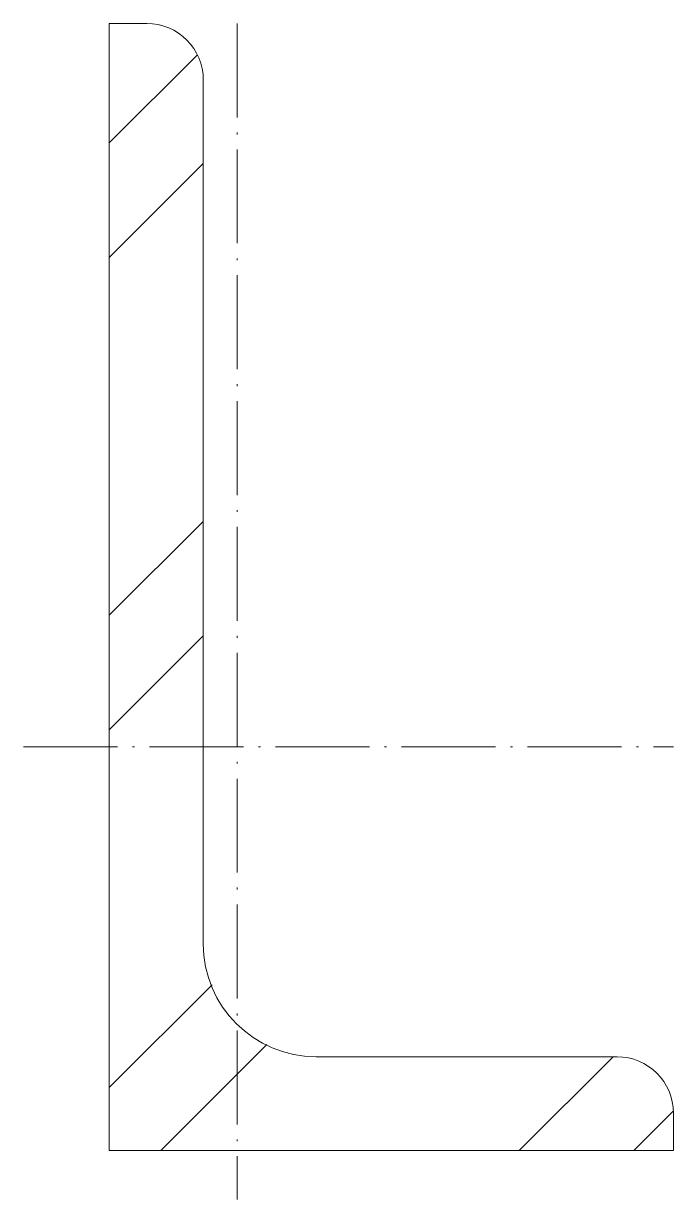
# Model space of a CAD drawing. Header units: metres. Extents: x -4.6 to 30, y -2.6 to 60.
import ezdxf

# ---------------------------------------------------------------- set-up
doc = ezdxf.new("R2010")
doc.units = ezdxf.units.M
doc.linetypes.add('MV_hartlijn_staal', pattern=[6.6, 5, -0.8, 0, -0.8])
doc.layers.add('A-DETL-GENF', color=92, linetype='Continuous', lineweight=18)

# ---------------------------------------------------------------- blocks, each defined once
blk = doc.blocks.new('28 Staalprofielen- L-2d - L60_30_5-3533003-00_0 Basismaterialen')
at = {"layer": 'A-DETL-GENF', "lineweight": 13}
h = blk.add_hatch(dxfattribs=at)
h.set_pattern_fill('FP_171', color=256, style=0, pattern_type=2)
h.set_pattern_definition([(45, (1758.247, -4348.567), (-12.57236, 12.57236), []), (45, (1758.247, -4329.517), (-12.57236, 12.57236), [])])
h.paths.add_polyline_path([(16.939, 0), (30, 0), (30, 2), (29.898, 2.776), (29.598, 3.5), (29.121, 4.121), (28.5, 4.598), (27.776, 4.898), (27, 5), (11, 5), (9.447, 5.204), (8, 5.804), (6.757, 6.757), (5.804, 8), (5.204, 9.447), (5, 11), (5, 57), (4.898, 57.776), (4.598, 58.5), (4.121, 59.121), (3.5, 59.598), (2.776, 59.898), (2, 60), (0, 60), (0, 0)])
at = {"layer": 'A-DETL-GENF'}
for p, q in [((2, 60), (0, 60)), ((0, 60), (0, 0)), ((5, 11), (5, 57)), ((27, 5), (11, 5)), ((30, 0), (30, 2)), ((0, 0), (30, 0))]:
    blk.add_line(p, q, dxfattribs=at)
at = {"layer": 'A-DETL-GENF', "linetype": 'MV_hartlijn_staal', "lineweight": 13}
for p, q in [((6.8, 60), (6.8, -2.6)), ((-4.559, 21.5), (30, 21.5))]:
    blk.add_line(p, q, dxfattribs=at)
at = {"layer": 'A-DETL-GENF'}
for centre, radius, start, end in [((2, 57), 3, 360, 90), ((11, 11), 6, 180, 270), ((27, 2), 3, 360, 90)]:
    blk.add_arc(centre, radius, start, end, dxfattribs=at)

msp = doc.modelspace()

# ---------------------------------------------------------------- block references
msp.add_blockref('28 Staalprofielen- L-2d - L60_30_5-3533003-00_0 Basismaterialen', (0, 0))

doc.saveas('drawing.dxf')
